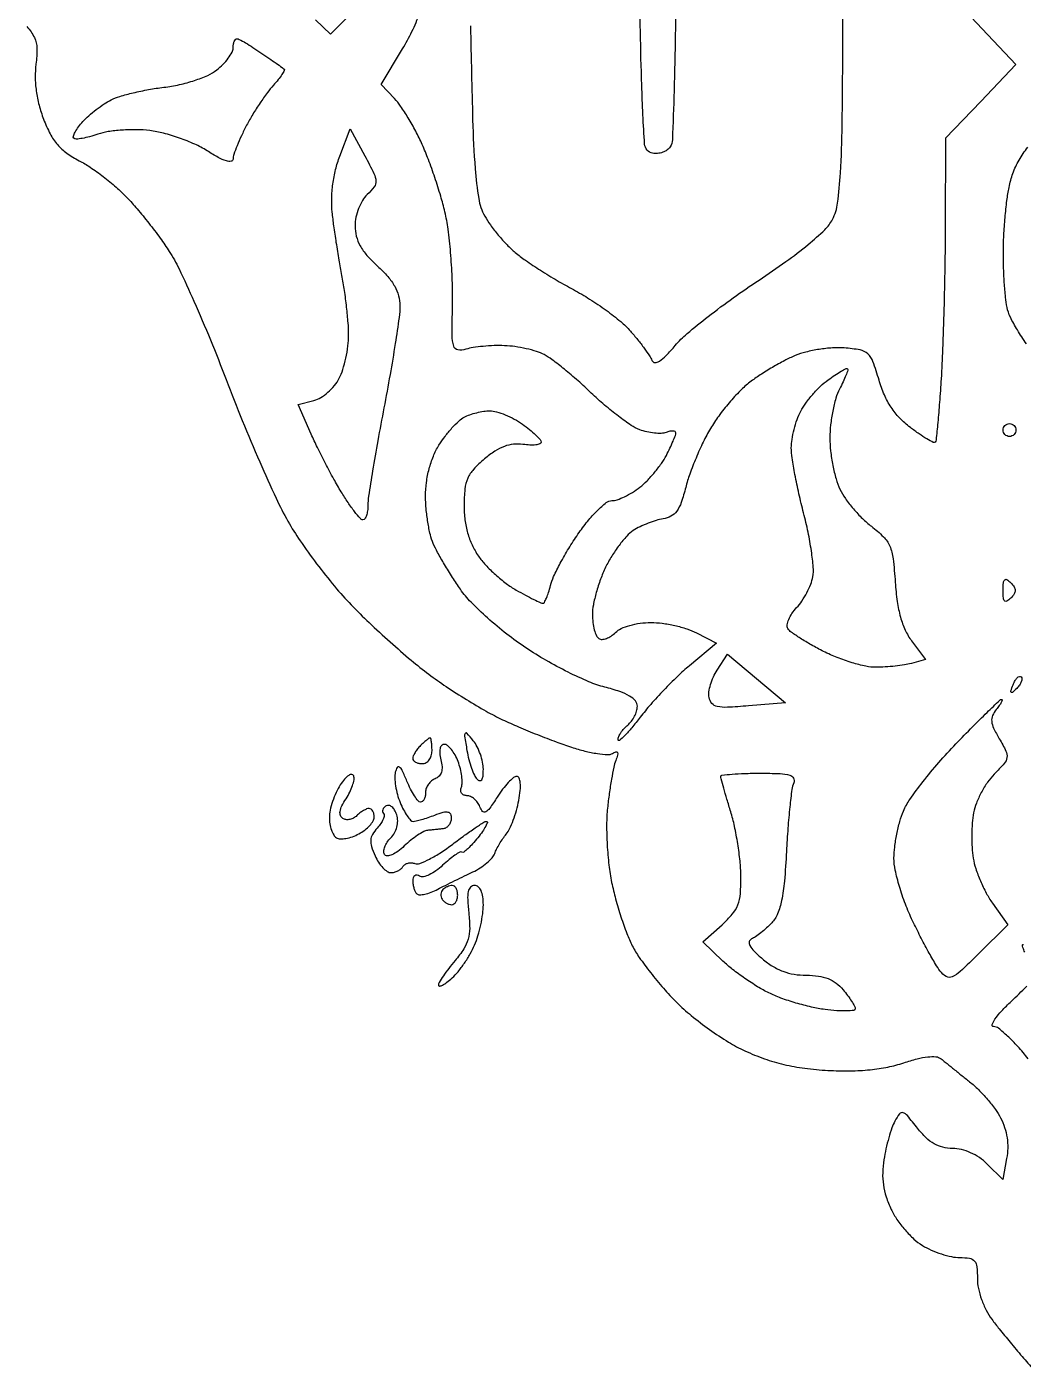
# Model space of a CAD drawing. Extents: x 5.1 to 37, y 2.5 to 60.3.
# Drawn here: x 8.53 to 21.67, y 2.91 to 20.63 of the extents above; entities that cross this region are included whole.
import ezdxf

# ---------------------------------------------------------------- set-up
doc = ezdxf.new("R2010")
doc.units = 0
doc.header["$MEASUREMENT"] = 0

msp = doc.modelspace()

# ---------------------------------------------------------------- linework, layer by layer
for points in [[(17.088342, 21.4038, -0.003008), (17.082452, 20.536288, -0.004651), (17.065882, 19.786949, -0.001599), (17.043549, 19.141882, -0.132529), (17.014317, 19.047826, -0.099143), (16.974827, 19.006484, -0.066201), (16.916536, 18.976251, -0.063127), (16.849173, 18.961176, -0.07116), (16.782963, 18.964357, -0.341277), (16.677754, 19.083602, -0.008357), (16.640017, 19.861694, -0.005868), (16.611814, 21.270843, -0.000393), (16.5816, 25.304735, 0.00057)], [(14.382, 20.6424, 0.001982), (14.410309, 19.402665, 0.011948), (14.442945, 18.759378, 0.021968), (14.489685, 18.366834, 0.084818), (14.569311, 18.135627, 0.031555), (14.643413, 18.018476, 0.017378), (14.747649, 17.884676, 0.017266), (14.863232, 17.75581, 0.026418), (14.972785, 17.653273, 0.024171), (15.106814, 17.551135, 0.008936), (15.304829, 17.419991, 0.008832), (15.526396, 17.284321, 0.010519), (15.740203, 17.164521, -0.019199), (15.952733, 17.040542, -0.015656), (16.170458, 16.892294, -0.01594), (16.362426, 16.743005, -0.039372), (16.490197, 16.618723, -0.010619), (16.585627, 16.505263, -0.011689), (16.673056, 16.391366, -0.011151), (16.743123, 16.290901, -0.05656), (16.774216, 16.230248, 0.308643), (16.811972, 16.203783, 0.147252), (16.871696, 16.220943, 0.058061), (16.960277, 16.293779, 0.015757), (17.082161, 16.428579, -0.040827), (17.237647, 16.58412, -0.010261), (17.515792, 16.810636, -0.010407), (17.845583, 17.057265, -0.010318), (18.186278, 17.290679, 0.010627), (18.541594, 17.534433, 0.016904), (18.833643, 17.759385, 0.018178), (19.052657, 17.954007, 0.082863), (19.154439, 18.089973, 0.086926), (19.22228, 18.306342, 0.018119), (19.259838, 18.703941, 0.011248), (19.282195, 19.334269, 0.002274), (19.291618, 20.454548, -0.001985), (19.298067, 21.277713, -0.002934)], [(20.6847, 21.078699), (21.129473, 20.605612), (21.574246, 20.132526), (21.10945, 19.647213), (20.644653, 19.1619), (20.640833, 17.9775, -0.00339), (20.635706, 17.465217, -0.002592), (20.623394, 16.904931, -0.00262), (20.606394, 16.380332, -0.00618), (20.586834, 15.9894, -0.00317), (20.565475, 15.678963, -0.004956), (20.542752, 15.412109, -0.001576), (20.520128, 15.182019, -0.158259), (20.507231, 15.152753, -0.344694), (20.483921, 15.148561, -0.012307), (20.399286, 15.195966, -0.018036), (20.296956, 15.261737, -0.011071), (20.18108, 15.346128, -0.03913), (20.040077, 15.47227, -0.044888), (19.927451, 15.613546, -0.043183), (19.838565, 15.777416, -0.032025), (19.768532, 15.971276, 0.01634), (19.688671, 16.216099, 0.119687), (19.620984, 16.318021, 0.14246), (19.519209, 16.368865, 0.026446), (19.309545, 16.395724, 0.035254), (19.15602, 16.396346, 0.022256), (18.977868, 16.376502, 0.022323), (18.803612, 16.341165, 0.037784), (18.662323, 16.294305, 0.021836), (18.524826, 16.229667, 0.011899), (18.361738, 16.139103, 0.011837), (18.200024, 16.038979, 0.01839), (18.066029, 15.944361, 0.035536), (17.937674, 15.831183, 0.018155), (17.792612, 15.672569, 0.017945), (17.654302, 15.497492, 0.025664), (17.545623, 15.33212, 0.019944), (17.451077, 15.154953, 0.013012), (17.355654, 14.943719, 0.013092), (17.273237, 14.732542, 0.024269), (17.219328, 14.556639, -0.020275), (17.160515, 14.359121, -0.073405), (17.100523, 14.242892, -0.112624), (17.024887, 14.17609, -0.089059), (16.921055, 14.141507, 0.037522), (16.830521, 14.12137, 0.020582), (16.723184, 14.084, 0.020412), (16.616762, 14.036856, 0.030562), (16.528509, 13.98645, 0.062368), (16.442596, 13.913406, 0.023664), (16.341703, 13.792224, 0.022999), (16.243256, 13.648624, 0.026042), (16.162754, 13.502282, 0.024852), (16.096382, 13.345797, 0.019966), (16.040323, 13.171705, 0.020399), (16.001458, 13.006321, 0.047539), (15.9894, 12.879783, 0.029807), (15.99567, 12.774705, 0.035878), (16.014442, 12.677576, 0.038754), (16.041749, 12.600408, 0.151044), (16.074649, 12.562699, 0.157085), (16.117, 12.552247, 0.070398), (16.173717, 12.56435, 0.059573), (16.235267, 12.5956, 0.049186), (16.292192, 12.642306, -0.089606), (16.367409, 12.694504, -0.038247), (16.482815, 12.736823, -0.035349), (16.619325, 12.765113, -0.033433), (16.761044, 12.7746, -0.033496), (16.909199, 12.764664, -0.022439), (17.076384, 12.734448, -0.022632), (17.236437, 12.690336, -0.040789), (17.361929, 12.637911), (17.626256, 12.501223), (17.269076, 12.204529, 0.018209), (17.111157, 12.063327, 0.01049), (16.931028, 11.882635, 0.010472), (16.757535, 11.693356, 0.017214), (16.619848, 11.525352, -0.010237), (16.507677, 11.38452, -0.021373), (16.413589, 11.280605, -0.030158), (16.346444, 11.220279, -0.627802), (16.3278, 11.229276, -0.107137), (16.336582, 11.269789, -0.039463), (16.365077, 11.321237, -0.036889), (16.406141, 11.37432, -0.036491), (16.4547, 11.421, 0.057817), (16.503265, 11.471835, 0.04362), (16.544323, 11.537342, 0.044571), (16.572345, 11.606771, 0.073764), (16.5816, 11.669165, 0.176143), (16.555597, 11.740688, 0.085639), (16.480382, 11.804365, 0.052293), (16.350148, 11.863646, 0.017947), (16.15114, 11.922336, -0.038026), (15.943894, 11.992608, -0.014745), (15.668557, 12.119688, -0.014498), (15.377079, 12.275492, -0.017407), (15.11278, 12.439248, -0.01892), (14.859769, 12.622694, -0.016214), (14.607591, 12.834071, -0.016608), (14.389852, 13.042369, -0.04127), (14.249265, 13.212069, -0.010027), (14.143928, 13.369631, -0.008485), (14.038797, 13.54023, -0.00858), (13.948264, 13.699029, -0.023572), (13.891726, 13.814931, -0.042956), (13.852542, 13.93283, -0.018308), (13.819741, 14.095992, -0.017955), (13.797266, 14.273596, -0.022496), (13.7898, 14.439445, -0.031878), (13.801443, 14.621884, -0.032274), (13.836183, 14.800595, -0.033381), (13.891989, 14.967175, -0.040918), (13.966561, 15.113334, -0.023334), (14.045699, 15.228952, -0.02158), (14.137247, 15.339863, -0.022139), (14.227357, 15.431414, -0.064504), (14.2994, 15.48287, -0.039086), (14.372419, 15.514891, -0.023378), (14.463342, 15.541863, -0.023323), (14.556954, 15.560352, -0.037108), (14.638329, 15.5664, -0.069096), (14.725662, 15.554273, -0.02792), (14.839645, 15.515005, -0.026975), (14.95939, 15.458407, -0.030835), (15.06689, 15.391439, -0.016119), (15.161002, 15.319745, -0.022158), (15.240423, 15.249018, -0.01973), (15.299685, 15.186601, -0.181975), (15.3126, 15.152291, -0.31874), (15.296696, 15.129878, -0.053768), (15.242524, 15.117244, -0.041936), (15.165491, 15.114326, -0.024949), (15.074043, 15.123117, 0.062504), (14.948989, 15.125729, 0.064231), (14.828381, 15.097203, 0.054784), (14.703883, 15.033963, 0.030022), (14.566443, 14.931744, 0.031413), (14.422801, 14.794586, 0.083589), (14.34548, 14.676282, 0.078144), (14.308335, 14.534442, 0.025044), (14.2974, 14.316265, 0.030627), (14.309005, 14.126994, 0.038615), (14.343803, 13.955031, 0.040548), (14.40271, 13.797534, 0.040465), (14.486297, 13.651493, 0.037286), (14.580956, 13.533298, 0.021711), (14.710495, 13.405769, 0.021623), (14.852141, 13.288645, 0.033925), (14.984266, 13.202108, 0.005495), (15.105785, 13.135557, 0.00786), (15.215108, 13.079427, 0.004692), (15.307854, 13.034714, 0.110407), (15.336097, 13.0284, 0.275736), (15.355752, 13.040131, 0.022129), (15.383122, 13.096741, 0.024935), (15.411088, 13.171896, 0.016246), (15.436136, 13.26105, -0.048756), (15.477928, 13.379634, -0.013616), (15.565993, 13.555828, -0.013602), (15.677056, 13.750736, -0.013907), (15.797769, 13.93785, -0.020434), (15.924829, 14.107928, -0.026837), (16.05494, 14.251531, -0.026343), (16.172225, 14.356135, -0.170535), (16.245853, 14.382, 0.083916), (16.316374, 14.39392, 0.028098), (16.413338, 14.433897, 0.027048), (16.517635, 14.491054, 0.027785), (16.614181, 14.55867, 0.032), (16.709318, 14.643894, 0.020114), (16.809585, 14.754568, 0.020175), (16.899828, 14.871924, 0.034498), (16.96399, 14.977469, 0.008632), (17.011941, 15.074254, 0.011143), (17.05242, 15.164791, 0.009043), (17.083024, 15.241399, 0.090743), (17.0892, 15.27515, 0.275231), (17.078964, 15.292337, 0.111714), (17.051707, 15.299997, 0.06806), (17.010504, 15.296509, 0.036529), (16.961565, 15.281724, -0.083883), (16.897144, 15.268731, -0.033039), (16.806408, 15.271853, -0.031549), (16.706712, 15.288302, -0.034192), (16.612601, 15.316896, -0.056902), (16.500506, 15.374827, -0.0145), (16.333736, 15.493805, -0.014588), (16.150042, 15.6417, -0.014312), (15.974079, 15.800973, 0.009814), (15.799506, 15.961867, 0.010026), (15.619974, 16.114615, 0.009835), (15.458945, 16.240948, 0.040635), (15.354461, 16.30709, 0.044783), (15.254154, 16.348746, 0.020433), (15.117037, 16.3857, 0.020042), (14.968414, 16.4131, 0.026005), (14.830467, 16.425581, 0.017925), (14.693618, 16.425909, 0.014897), (14.548331, 16.416708, 0.015157), (14.415679, 16.400262, 0.038835), (14.321567, 16.378098, -0.116898), (14.215564, 16.370007, -0.294568), (14.160385, 16.419338, -0.067255), (14.141098, 16.562338, -0.00359), (14.144508, 17.021927, 0.014059), (14.140407, 17.325318, 0.010876), (14.119466, 17.655266, 0.011026), (14.086394, 17.962624, 0.025819), (14.04483, 18.189921, 0.014414), (13.989075, 18.398403, 0.008704), (13.911656, 18.642145, 0.008715), (13.82624, 18.881789, 0.015099), (13.745871, 19.0773, 0.016299), (13.660508, 19.252755, 0.014323), (13.560339, 19.430146, 0.014542), (13.460681, 19.585021, 0.041316), (13.379687, 19.684477), (13.20251, 19.868655), (13.486405, 20.340109, 0.023442), (13.610264, 20.569475, 0.024029), (13.710989, 20.807574, 0.025)], [(12.802524, 20.800478), (12.537602, 20.535556), (12.338851, 20.721677, 0.022853)], [(8.532901, 20.635098, -0.072985), (8.631158, 20.490145, -0.108527), (8.664906, 20.34843, -0.037746), (8.652694, 20.137659, 0.036924), (8.642498, 19.966559, 0.030721), (8.656289, 19.784784, 0.02947), (8.693347, 19.598204, 0.027462), (8.752743, 19.412715, 0.030315), (8.840182, 19.219733, 0.055781), (8.937064, 19.077351, 0.059075), (9.058913, 18.965226, 0.038544), (9.22213, 18.865428, -0.030553), (9.367886, 18.779471, -0.01563), (9.540129, 18.655155, -0.015472), (9.710187, 18.515549, -0.022428), (9.850569, 18.381275, -0.015373), (9.985804, 18.230782, -0.008679), (10.140844, 18.040595, -0.008657), (10.29072, 17.843144, -0.014039), (10.410359, 17.669715, -0.033171), (10.538777, 17.439858, -0.006562), (10.73556, 17.010832, -0.006925), (10.951663, 16.504044, -0.006388), (11.159719, 15.977715, 0.006178), (11.37264, 15.438411, 0.005789), (11.603344, 14.892679, 0.005773), (11.819229, 14.413224, 0.019731), (11.975347, 14.108968, 0.021894), (12.135127, 13.852592, 0.011769), (12.353064, 13.550297, 0.0117), (12.590175, 13.251979, 0.017968), (12.810424, 13.006318, 0.011161), (13.04419, 12.774306, 0.007368), (13.322598, 12.51775, 0.007416), (13.600806, 12.27619, 0.014232), (13.8321, 12.092301, 0.013478), (14.060374, 11.930607, 0.009265), (14.327274, 11.759227, 0.009347), (14.590502, 11.603727, 0.018729), (14.805, 11.492754, 0.009094), (15.015285, 11.398392, 0.005765), (15.263529, 11.295746, 0.005789), (15.509712, 11.200551, 0.010643), (15.712549, 11.129686, 0.018015), (15.889278, 11.079096, 0.023382), (16.05452, 11.046285, 0.022091), (16.191395, 11.031848, 0.154842), (16.255676, 11.048011, -0.060841), (16.29833, 11.067678, -0.382296), (16.318438, 11.058703, -0.177412), (16.320731, 11.025782, -0.021194), (16.2971, 10.955423, 0.040369), (16.271037, 10.866697, 0.008357), (16.240557, 10.70675, 0.008731), (16.211432, 10.519291, 0.008132), (16.188099, 10.326441, 0.02562), (16.176545, 10.108299, 0.014406), (16.183742, 9.843059, 0.014344), (16.206496, 9.574816, 0.022567), (16.242967, 9.346546, 0.01584), (16.295156, 9.128797, 0.011887), (16.365801, 8.892653, 0.012048), (16.442992, 8.67343, 0.026845), (16.514498, 8.511716, 0.034726), (16.607391, 8.356543, 0.01384), (16.754868, 8.157025, 0.013618), (16.926395, 7.949805, 0.016683), (17.098108, 7.766235, 0.02543), (17.292854, 7.590351, 0.016396), (17.5348, 7.406073, 0.016485), (17.783928, 7.24101, 0.029633), (17.999852, 7.12502, 0.024211), (18.256509, 7.020933, 0.026465), (18.514586, 6.945617, 0.025326), (18.789041, 6.895563, 0.018958), (19.095142, 6.867372, 0.016139), (19.388207, 6.861025, 0.022292), (19.65088, 6.875539, 0.024779), (19.886, 6.910911, 0.032393), (20.095836, 6.967549, -0.018393), (20.270232, 7.019898, -0.036949), (20.411532, 7.045751, -0.047968), (20.51923, 7.046962, -0.150437), (20.585594, 7.020204, 0.000932), (20.640887, 6.975488, 0.000198), (20.737247, 6.897921, 0.000207), (20.848993, 6.808117, 0.000197), (20.962689, 6.716898, -0.027165), (21.078741, 6.613026, -0.019265), (21.197602, 6.484896, -0.019519), (21.301895, 6.353343, -0.03853), (21.372026, 6.240045, -0.041715), (21.424551, 6.113657, -0.040909), (21.455786, 5.979479, -0.040977), (21.464724, 5.842223, -0.042168), (21.450967, 5.706689), (21.398559, 5.427332), (21.193525, 5.632366, 0.046261), (21.092168, 5.716522, 0.044626), (20.975879, 5.781767, 0.046179), (20.854228, 5.82341, 0.059449), (20.736977, 5.8374, -0.060108), (20.608647, 5.852883, -0.071219), (20.495413, 5.898418, -0.062165), (20.3882, 5.979704, -0.033479), (20.277317, 6.103362, 0.008039), (20.142355, 6.270213, 0.142675), (20.085457, 6.308404, 0.317461), (20.038706, 6.293579, 0.0394), (19.977779, 6.198557, 0.039154), (19.938922, 6.109913, 0.014118), (19.897348, 5.978605, 0.013903), (19.859717, 5.831591, 0.016057), (19.832306, 5.689582, 0.033374), (19.81634, 5.516224, 0.04279), (19.826009, 5.356359, 0.042409), (19.862889, 5.199345, 0.031909), (19.928591, 5.034499, 0.039826), (20.005191, 4.901541, 0.027539), (20.111331, 4.76403, 0.027865), (20.228808, 4.642423, 0.049881), (20.339529, 4.558728, 0.033617), (20.456333, 4.497862, 0.025239), (20.591898, 4.446415, 0.025752), (20.72497, 4.410908, 0.052021), (20.83275, 4.399516, -0.039115), (20.962484, 4.389174, -0.181899), (21.026632, 4.35265, -0.150172), (21.057691, 4.278196, -0.024279), (21.0654, 4.119536, 0.053085), (21.078949, 3.99228, 0.032336), (21.120306, 3.846699, 0.031816), (21.181609, 3.703719, 0.042703), (21.25575, 3.583875, 0.009755), (21.353556, 3.457561, 0.003571), (21.496595, 3.282665, 0.003538), (21.655704, 3.093667, 0.004231), (21.808347, 2.917964)], [(21.711626, 16.451456, -0.021647), (21.592061, 16.632302, -0.022217), (21.499619, 16.802949, -0.063745), (21.456702, 16.930442, -0.02413), (21.43657, 17.064422, -0.00863), (21.420422, 17.257039, -0.008539), (21.409952, 17.469238, -0.009992), (21.407484, 17.670825, -0.011833), (21.41405, 17.87981, -0.008299), (21.430912, 18.11468, -0.008379), (21.454577, 18.339186, -0.017279), (21.482064, 18.513571, -0.040917), (21.533626, 18.697958, -0.040273), (21.614735, 18.872518, -0.037398), (21.728815, 19.042816, -0.027133)], [(21.689634, 8.426015, -0.018434), (21.665947, 8.486898, -0.096608), (21.660901, 8.522302, -0.673308), (21.674507, 8.527032, -0.019784)], [(21.734736, 7.021157, 0.016405), (21.597603, 7.183406, 0.022062), (21.462497, 7.320355, 0.019958), (21.34373, 7.422055, 0.16863), (21.278209, 7.4448, -0.518151), (21.259758, 7.470938, -0.06784), (21.296944, 7.542906, -0.035304), (21.384446, 7.650455, -0.016034), (21.512826, 7.778777, 0.010678), (21.71494, 7.976519, 0.079066)]]:
    msp.add_lwpolyline(points, format="xyb")
for points in [[(11.30219, 20.4732, -0.12403), (11.333556, 20.465298, -0.008054), (11.416168, 20.41912, -0.011334), (11.513547, 20.359619, -0.00819), (11.61944, 20.289097, -0.000748), (11.724254, 20.216555, -0.001025), (11.818363, 20.150928, -0.000659), (11.897269, 20.095506, -0.01209), (11.921884, 20.077263, -0.35698), (11.926612, 20.056417, -0.026479), (11.895689, 20.001861, -0.027336), (11.847169, 19.934364, -0.016395), (11.782744, 19.859516, 0.026931), (11.703224, 19.763099, 0.011493), (11.607025, 19.62628, 0.011333), (11.510889, 19.475353, 0.014621), (11.42991, 19.332353, 0.012094), (11.361719, 19.195349, 0.014273), (11.30412, 19.062499, 0.013186), (11.261934, 18.948416, 0.082138), (11.2518, 18.887142, -0.372238), (11.226444, 18.857802, -0.113633), (11.163089, 18.862938, -0.048697), (11.056828, 18.908429, -0.015321), (10.907697, 18.9963, 0.034998), (10.746235, 19.083072, 0.021065), (10.5443, 19.16397, 0.021045), (10.335734, 19.227763, 0.034227), (10.153808, 19.262056, 0.026332), (9.976766, 19.273621, 0.020404), (9.783607, 19.268169, 0.020813), (9.603367, 19.248145, 0.045824), (9.468993, 19.214713, -0.017213), (9.360566, 19.181053, -0.024714), (9.262368, 19.159386, -0.022442), (9.182788, 19.149558, -0.219264), (9.1518, 19.161, -0.286194), (9.145451, 19.188374, -0.041568), (9.169443, 19.243176, -0.036634), (9.212263, 19.310131, -0.02334), (9.271069, 19.381543, -0.028242), (9.348216, 19.457673, -0.01715), (9.447267, 19.53909, -0.017164), (9.551415, 19.613345, -0.028842), (9.6442, 19.667384, -0.044833), (9.757649, 19.712712, -0.013887), (9.935326, 19.760498, -0.013764), (10.137891, 19.80313, -0.014728), (10.337987, 19.833465, 0.024175), (10.544215, 19.868726, 0.024655), (10.744701, 19.923561, 0.026181), (10.91763, 19.990362, 0.061461), (11.035937, 20.061883, 0.031592), (11.118549, 20.135766, 0.034763), (11.18839, 20.217276, 0.03719), (11.237306, 20.294504, 0.123185), (11.2518, 20.35244, -0.039829), (11.255489, 20.39868, -0.059088), (11.266602, 20.437727, -0.077712), (11.282906, 20.464295, -0.219753)], [(12.989334, 18.928289, -0.008638), (13.109033, 18.695739, -0.099584), (13.135263, 18.59697, -0.179264), (13.111976, 18.519977, -0.042221), (13.020508, 18.418354, 0.068479), (12.957692, 18.340756, 0.042587), (12.905759, 18.235577, 0.041492), (12.870893, 18.118984, 0.051957), (12.8592, 18.006764, 0.062293), (12.876286, 17.870156, 0.064956), (12.926456, 17.744028, 0.053698), (13.0165, 17.616719, 0.02659), (13.1553, 17.475303, -0.02685), (13.291914, 17.33597, -0.051635), (13.382517, 17.208702, -0.062615), (13.433895, 17.083865, -0.066439), (13.4514, 16.952711, -0.03485), (13.440618, 16.798204, -0.004), (13.389407, 16.453164, -0.004809), (13.321172, 16.043275, -0.003902), (13.240361, 15.605118, 0.002938), (13.159499, 15.171376, 0.003875), (13.091179, 14.774999, 0.002817), (13.038417, 14.442347, 0.037328), (13.028861, 14.31855, -0.031938), (13.024021, 14.245632, -0.049216), (13.009716, 14.184115, -0.063221), (12.98898, 14.141527, -0.253057), (12.964334, 14.1282, -0.217937), (12.929364, 14.144203, -0.012885), (12.853598, 14.236622, -0.017521), (12.767398, 14.355874, -0.011871), (12.677326, 14.497296, -0.009939), (12.579386, 14.666973, -0.005876), (12.468946, 14.873099, -0.005877), (12.363494, 15.081539, -0.010035), (12.281015, 15.25832), (12.107647, 15.650248), (12.317177, 15.702836, 0.076098), (12.40645, 15.74035, 0.04251), (12.501567, 15.810385, 0.041221), (12.58777, 15.899508, 0.052324), (12.650653, 15.995111, 0.043392), (12.698215, 16.110647, 0.022489), (12.738191, 16.261637, 0.022182), (12.765561, 16.421572, 0.031294), (12.7746, 16.565852, 0.019254), (12.768476, 16.724825, 0.008579), (12.748766, 16.93352, 0.008477), (12.720338, 17.153917, 0.011355), (12.686654, 17.352603, -0.005738), (12.650085, 17.554511, -0.003905), (12.612921, 17.784971, -0.003935), (12.580543, 18.007944, -0.007895), (12.559146, 18.18458, -0.032395), (12.551903, 18.365621, -0.027115), (12.567079, 18.557324, -0.026967), (12.603084, 18.747469, -0.030947), (12.658219, 18.92387), (12.796853, 19.286878)], [(19.353608, 16.121992, -0.286691), (19.357841, 16.103664, -0.010542), (19.332155, 16.033838, -0.016361), (19.295905, 15.949582, -0.010421), (19.248534, 15.853937, 0.049036), (19.199362, 15.731786, 0.021994), (19.158058, 15.563538, 0.021523), (19.12969, 15.38045, 0.027349), (19.120121, 15.20972, 0.028203), (19.129665, 15.036633, 0.020618), (19.158954, 14.846331, 0.020948), (19.201854, 14.6678, 0.042546), (19.253049, 14.53292, 0.041112), (19.324353, 14.411217, 0.022648), (19.429838, 14.274582, 0.022441), (19.550136, 14.14483, 0.033286), (19.667488, 14.0436, -0.035352), (19.82625, 13.905503, -0.09566), (19.909391, 13.782261, -0.071192), (19.953681, 13.616173, -0.013694), (19.982083, 13.305172, 0.019019), (20.007955, 13.051707, 0.033154), (20.051159, 12.844995, 0.039552), (20.113678, 12.674457, 0.051593), (20.198153, 12.531445), (20.380619, 12.284647), (20.194259, 12.234679, -0.026492), (20.103316, 12.21539, -0.011579), (19.98105, 12.199049, -0.011421), (19.850125, 12.187647, -0.014968), (19.730138, 12.183555, -0.053537), (19.594841, 12.197515, -0.020801), (19.412296, 12.244395, -0.020309), (19.217134, 12.312027, -0.02371), (19.038175, 12.392291, -0.011226), (18.875387, 12.479429, -0.01411), (18.728858, 12.56769, -0.012263), (18.611075, 12.647389, -0.099781), (18.566824, 12.694654, -0.179586), (18.557082, 12.743162, -0.059717), (18.577193, 12.814038, -0.050405), (18.620486, 12.893947, -0.039089), (18.682377, 12.971213, 0.04059), (18.751474, 13.058006, 0.027375), (18.816215, 13.166872, 0.027621), (18.867554, 13.279846, 0.048159), (18.895475, 13.378781, 0.066399), (18.901229, 13.503183, 0.014317), (18.876436, 13.717798, 0.014704), (18.832957, 13.96653, 0.013573), (18.773935, 14.219059, -0.008655), (18.711945, 14.472991, -0.008969), (18.659568, 14.725929, -0.00873), (18.622019, 14.946275, -0.037851), (18.612, 15.07843, -0.040416), (18.62093, 15.188728, -0.022644), (18.648581, 15.320487, -0.022468), (18.68882, 15.451932, -0.033826), (18.736531, 15.56182, -0.03806), (18.801167, 15.666458, -0.022005), (18.893473, 15.782153, -0.0219), (18.996901, 15.890708, -0.034068), (19.095927, 15.973723, -0.010285), (19.187607, 16.037663, -0.016576), (19.268502, 16.08785, -0.010553), (19.33584, 16.124727, -0.327321)], [(21.4884, 15.3972, -0.099038), (21.520687, 15.390741, -0.097945), (21.548149, 15.372349, -0.097945), (21.566541, 15.344887, -0.099038), (21.573, 15.3126, -0.099038), (21.566541, 15.280313, -0.097945), (21.548149, 15.252851, -0.097945), (21.520687, 15.234459, -0.099038), (21.4884, 15.228, -0.099038), (21.456113, 15.234459, -0.097945), (21.428651, 15.252851, -0.097945), (21.410259, 15.280313, -0.099038), (21.4038, 15.3126, -0.099038), (21.410259, 15.344887, -0.097945), (21.428651, 15.372349, -0.097945), (21.456113, 15.390741, -0.099038)], [(21.50532, 13.29912, -0.049631), (21.550546, 13.243898, -0.147822), (21.56454, 13.1976, -0.147822), (21.550546, 13.151302, -0.049631), (21.50532, 13.09608, -0.051663), (21.45466, 13.054932, -0.354955), (21.42495, 13.05801, -0.180052), (21.407495, 13.096158, -0.018208), (21.4038, 13.1976, -0.018208), (21.407495, 13.299042, -0.180052), (21.42495, 13.33719, -0.354955), (21.45466, 13.340268, -0.051663)], [(18.154697, 12.036017), (18.537308, 11.7171), (18.045904, 11.6748, -0.008963), (17.768344, 11.655913, -0.065098), (17.635418, 11.666569, -0.159837), (17.564628, 11.707761, -0.13781), (17.526825, 11.785441, -0.082589), (17.525782, 11.858818, -0.035502), (17.547367, 11.954637, -0.033895), (17.585433, 12.055676, -0.038011), (17.635618, 12.146659), (17.772085, 12.354935)], [(21.641261, 12.057739, -0.20742), (21.6515, 12.03183, -0.082976), (21.643829, 11.993642, -0.063152), (21.620265, 11.94946, -0.043285), (21.583498, 11.90604, -0.011214), (21.527616, 11.853009, -0.400052), (21.51127, 11.853406, -0.286372), (21.506861, 11.872444, -0.008399), (21.536139, 11.953399, -0.036269), (21.561687, 12.008186, -0.070189), (21.590846, 12.046624, -0.120343), (21.618573, 12.063325, -0.278911)], [(21.385738, 11.7594, -0.498432), (21.392823, 11.750003, -0.053587), (21.380837, 11.720493, -0.033617), (21.354069, 11.677811, -0.01635), (21.314596, 11.626952, 0.070424), (21.265334, 11.546984, 0.128972), (21.253595, 11.471835, 0.087437), (21.279308, 11.381048, 0.020788), (21.353828, 11.242007, -0.019413), (21.441928, 11.078705, -0.15087), (21.455261, 10.994173, -0.144309), (21.418989, 10.915018, -0.017271), (21.286246, 10.772773, 0.044877), (21.199237, 10.668567, 0.028862), (21.11712, 10.53412, 0.028949), (21.05149, 10.392035, 0.047382), (21.014853, 10.264691, 0.028057), (20.997461, 10.130979, 0.016241), (20.990852, 9.968955, 0.016199), (20.994793, 9.805494, 0.026099), (21.0099, 9.667056, 0.039274), (21.043589, 9.529019, 0.021643), (21.105024, 9.366382, 0.021459), (21.182036, 9.205874, 0.032046), (21.26393, 9.073593), (21.468257, 8.78642), (21.080717, 8.404362, -0.006547), (20.83774, 8.171017, -0.083056), (20.732539, 8.101133, -0.242946), (20.655622, 8.105448, -0.096271), (20.574009, 8.177702, -0.031607), (20.513033, 8.268573, -0.006511), (20.418009, 8.436559, -0.006824), (20.312657, 8.634972, -0.006376), (20.210287, 8.8407, -0.021038), (20.115504, 9.06064, -0.019359), (20.036617, 9.2939, -0.02001), (19.982234, 9.509221, -0.051839), (19.965667, 9.668267, -0.031266), (19.974667, 9.812542, -0.018646), (20.002441, 9.98237, -0.018628), (20.042903, 10.15015, -0.03048), (20.090949, 10.288236, -0.053505), (20.175059, 10.44122, -0.013195), (20.345542, 10.672127, -0.013354), (20.556012, 10.927617, -0.013006), (20.781628, 11.173819, -0.003206), (21.001135, 11.39829, -0.005086), (21.192285, 11.587386, -0.001433), (21.360056, 11.749081, -0.193381)], [(14.036523, 11.1672, 0.205609), (14.001234, 11.152048, 0.136132), (13.980217, 11.112557, 0.081132), (13.976599, 11.048641, 0.035151), (13.991527, 10.96452, -0.042654), (14.006588, 10.871578, -0.092049), (13.998791, 10.799796, -0.120279), (13.968231, 10.747778, -0.108878), (13.916098, 10.713375, 0.081392), (13.867817, 10.685162, 0.065717), (13.8269, 10.64109, 0.066489), (13.799238, 10.588505, 0.088097), (13.7898, 10.535355, -0.049011), (13.784928, 10.485776, -0.06901), (13.770397, 10.443857, -0.08919), (13.748968, 10.415633, -0.188042), (13.723748, 10.4058, -0.225072), (13.691677, 10.421007, -0.026422), (13.643631, 10.486567, -0.027537), (13.592218, 10.575425, -0.019166), (13.543767, 10.68075, 0.010195), (13.482122, 10.821345, 0.118311), (13.445102, 10.868156, 0.45505), (13.416021, 10.862625, 0.070565), (13.390827, 10.800958, 0.072148), (13.382915, 10.724348, 0.028811), (13.393343, 10.619084, 0.027778), (13.417867, 10.505078, 0.031328), (13.454172, 10.399108, 0.022217), (13.498396, 10.304464, 0.031083), (13.546679, 10.224588, 0.031784), (13.59256, 10.166604, 0.212583), (13.625356, 10.152, 0.060147), (13.664617, 10.15674, 0.010179), (13.737713, 10.176236, 0.010995), (13.823063, 10.202919, 0.009584), (13.911193, 10.234506, -0.019659), (14.023521, 10.272231, -0.119871), (14.084257, 10.275032, -0.248072), (14.11652, 10.249005, -0.101757), (14.1282, 10.192206, -0.081451), (14.120222, 10.143558, -0.082649), (14.097136, 10.100277, -0.088039), (14.06282, 10.068928, -0.111296), (14.02245, 10.054514, -0.002126), (13.974701, 10.048902, -0.001303), (13.918368, 10.042672, -0.001307), (13.862572, 10.036796, -0.002329), (13.816628, 10.032296, 0.101643), (13.764955, 10.016561, 0.022139), (13.684778, 9.968234, 0.022202), (13.595375, 9.902897, 0.019673), (13.508303, 9.827319, -0.029888), (13.422212, 9.755621, -0.057538), (13.344407, 9.711102, -0.088657), (13.283826, 9.69705, -0.273609), (13.248047, 9.715817, -0.159731), (13.237914, 9.757811, -0.069662), (13.250525, 9.814447, -0.058788), (13.282298, 9.876132, -0.048118), (13.329506, 9.93342, 0.065331), (13.380684, 10.000058, 0.067461), (13.412262, 10.076941, 0.0687), (13.421878, 10.158174, 0.072117), (13.408792, 10.237569, 0.052544), (13.381879, 10.2991, 0.086287), (13.345816, 10.342842, 0.123064), (13.306799, 10.362383, 0.195684), (13.270481, 10.356257, 0.066989), (13.241892, 10.332789, 0.101409), (13.225192, 10.305399, 0.129663), (13.222838, 10.278576, 0.154982), (13.234456, 10.256144, -0.238962), (13.243807, 10.22757, -0.062921), (13.230169, 10.17988, -0.049702), (13.198684, 10.122728, -0.03319), (13.1523, 10.064085, 0.050123), (13.090185, 9.979852, 0.114627), (13.066479, 9.905071, 0.097185), (13.076353, 9.819618, 0.02969), (13.123395, 9.69767, 0.037471), (13.170175, 9.612533, 0.044655), (13.226805, 9.54055, 0.050432), (13.284412, 9.490615, 0.154564), (13.333087, 9.4752, 0.066128), (13.378232, 9.481197, 0.052116), (13.424281, 9.498966, 0.053446), (13.464302, 9.52514, 0.083), (13.491416, 9.556105, -0.112053), (13.518699, 9.583863, -0.081907), (13.558516, 9.601047, -0.076343), (13.604518, 9.605272, -0.076549), (13.649623, 9.595488, 0.188642), (13.713583, 9.595904, 0.024085), (13.841079, 9.654, 0.025473), (13.991557, 9.741492, 0.018636), (14.149439, 9.852983, -0.006141), (14.303374, 9.967556, -0.00901), (14.441734, 10.064164, -0.005047), (14.559889, 10.141816, -0.143812), (14.594565, 10.152, -0.516888), (14.604372, 10.138166, -0.039181), (14.582483, 10.088591, -0.028677), (14.539681, 10.019007, -0.014433), (14.478284, 9.936139, -0.016422), (14.410239, 9.855248, -0.026053), (14.346314, 9.791181, -0.023806), (14.292208, 9.746816, -0.3081), (14.26746, 9.745789, 0.276701), (14.241121, 9.746221, 0.019504), (14.176193, 9.705287, 0.02314), (14.098614, 9.646583, 0.015036), (14.014378, 9.572087, -0.033307), (13.92653, 9.499936, -0.044979), (13.837925, 9.447888, -0.052655), (13.760887, 9.420983, -0.198644), (13.711463, 9.429029, 0.108), (13.676854, 9.44121, 0.181785), (13.647291, 9.434088, 0.161977), (13.627441, 9.40817, 0.083297), (13.6206, 9.367393, 0.040646), (13.624596, 9.31832, 0.035685), (13.636513, 9.268289, 0.037384), (13.653974, 9.224558, 0.082879), (13.674771, 9.195429, 0.210873), (13.709874, 9.181825, 0.042428), (13.777883, 9.190766, 0.03811), (13.861214, 9.215788, 0.027521), (13.949721, 9.255623, -0.003079), (14.051751, 9.307681, -0.001702), (14.176996, 9.370082, -0.001696), (14.304365, 9.432464, -0.002729), (14.413395, 9.484673, 0.032471), (14.50966, 9.538021, 0.032543), (14.598133, 9.603348, 0.034368), (14.667339, 9.670429, 0.099193), (14.701204, 9.727629, -0.033059), (14.726025, 9.785864, -0.016914), (14.764322, 9.855497, -0.016732), (14.808788, 9.924854, -0.024108), (14.853001, 9.9828, 0.064304), (14.898141, 10.052985, 0.021486), (14.945781, 10.165615, 0.020978), (14.988361, 10.296184, 0.022454), (15.018757, 10.42695, 0.019879), (15.037958, 10.559613, 0.047126), (15.038934, 10.65929, 0.076254), (15.023584, 10.722956, 0.304409), (14.991923, 10.7442, 0.177667), (14.948504, 10.728269, 0.027306), (14.880627, 10.664022, 0.02764), (14.805845, 10.575777, 0.020827), (14.733399, 10.471255, -0.011057), (14.635817, 10.324421, -0.114457), (14.582259, 10.276084, -0.351914), (14.541695, 10.283067, -0.089527), (14.50454, 10.344355, 0.063514), (14.474521, 10.400195, 0.061203), (14.431122, 10.447499, 0.06618), (14.381524, 10.479571, 0.110909), (14.333304, 10.4904, -0.106264), (14.292747, 10.499118, -0.145169), (14.264608, 10.523391, -0.139766), (14.253606, 10.559867, -0.095696), (14.261208, 10.602711, 0.092413), (14.271991, 10.661265, 0.030957), (14.266395, 10.748444, 0.029581), (14.248068, 10.846308, 0.02977), (14.218347, 10.941111, 0.034611), (14.178394, 11.027651, 0.043927), (14.129478, 11.100786, 0.050197), (14.079291, 11.151761, 0.174971)], [(13.84902, 11.2518, 0.157369), (13.834272, 11.24704, 0.012597), (13.801274, 11.221978, 0.016057), (13.762856, 11.189167, 0.01161), (13.72212, 11.15028, 0.030136), (13.683268, 11.106439, 0.031128), (13.650422, 11.058701, 0.032763), (13.627432, 11.013989, 0.102712), (13.6206, 10.98108, 0.181063), (13.630272, 10.955247, 0.091341), (13.657877, 10.933281, 0.071292), (13.698944, 10.918401, 0.051363), (13.7475, 10.9134, 0.130775), (13.796209, 10.926361, 0.10214), (13.837387, 10.96275, 0.08892), (13.864936, 11.017508, 0.072314), (13.8744, 11.0826, 0.014094), (13.872571, 11.147466, 0.023134), (13.866945, 11.202097, 0.019476), (13.859007, 11.243855, 0.349246)], [(14.41823, 11.21448, 0.010356), (14.334402, 11.313733, 0.498118), (14.311907, 11.312031, 0.183286), (14.304217, 11.275672, 0.003623), (14.335216, 11.085244, 0.02063), (14.360443, 10.966812, 0.022104), (14.394883, 10.853605, 0.022337), (14.432899, 10.759573, 0.089372), (14.468186, 10.708774, 0.14471), (14.503131, 10.689775, 0.312181), (14.53005, 10.700987, 0.118335), (14.546748, 10.748893, 0.02496), (14.5512, 10.83801, 0.051742), (14.541523, 10.93127, 0.033198), (14.51214, 11.036152, 0.033213), (14.46917, 11.136129, 0.052123)], [(12.842153, 10.753041, 0.324706), (12.817047, 10.771007, 0.149408), (12.77656, 10.75833, 0.068263), (12.722771, 10.709573, 0.029526), (12.664999, 10.631829, 0.036929), (12.609782, 10.53223, 0.027137), (12.563159, 10.414864, 0.027646), (12.531086, 10.298339, 0.053379), (12.5208, 10.202269, 0.040526), (12.527651, 10.117884, 0.043109), (12.548021, 10.037498, 0.047262), (12.577869, 9.972208, 0.124124), (12.613467, 9.935514, 0.135863), (12.663182, 9.92103, 0.046526), (12.738671, 9.927048, 0.04214), (12.824881, 9.949684, 0.037617), (12.909567, 9.987117, 0.03971), (12.987407, 10.037095, 0.044452), (13.053242, 10.097087, 0.049451), (13.098773, 10.157716, 0.137179), (13.113, 10.208596, 0.058186), (13.107971, 10.251663, 0.07733), (13.093119, 10.288122, 0.096069), (13.071137, 10.312551, 0.16305), (13.04532, 10.3212, 0.097987), (13.012843, 10.314774, 0.034066), (12.969865, 10.293544, 0.032289), (12.924512, 10.263081, 0.032354), (12.883491, 10.227051, -0.073689), (12.840681, 10.195291, -0.072466), (12.790259, 10.177085, -0.077869), (12.740182, 10.174761, -0.111595), (12.698312, 10.189163, -0.170344), (12.667415, 10.227388, -0.127025), (12.662525, 10.2818, -0.07642), (12.686465, 10.355116, -0.027979), (12.741194, 10.449801, 0.030613), (12.790017, 10.535303, 0.034072), (12.82609, 10.623183, 0.036352), (12.845929, 10.701298, 0.125096)], [(18.189935, 10.7865, -0.008076), (18.463221, 10.782086, -0.060271), (18.591266, 10.76238, -0.208476), (18.641019, 10.721802, -0.225644), (18.642993, 10.6596, 0.07113), (18.619309, 10.574062, 0.005744), (18.592087, 10.341681, 0.007651), (18.566937, 10.06244, 0.005802), (18.547601, 9.755523, -0.008724), (18.520557, 9.362833, -0.029304), (18.483382, 9.107892, -0.045766), (18.430435, 8.933559, -0.091176), (18.35309, 8.812405, -0.019229), (18.285792, 8.74552, -0.017487), (18.211448, 8.681762, -0.017809), (18.14095, 8.629458, -0.052527), (18.087996, 8.600685, 0.244155), (18.058179, 8.565218, 0.182132), (18.06544, 8.513759, 0.072649), (18.121023, 8.43996, 0.018647), (18.2313, 8.338673, 0.038287), (18.365045, 8.241341, 0.048616), (18.502137, 8.174199, 0.049088), (18.648512, 8.135235, 0.040215), (18.809939, 8.12202, -0.033787), (18.969253, 8.111035, -0.059902), (19.096434, 8.07774, -0.067587), (19.201473, 8.018891, -0.057533), (19.293575, 7.93125, -0.013908), (19.354585, 7.853837, -0.017433), (19.406551, 7.778652, -0.015743), (19.445388, 7.713632, -0.115879), (19.455185, 7.679068, -0.395447), (19.43662, 7.657366, -0.021778), (19.33913, 7.65088, -0.024178), (19.210045, 7.654167, -0.014148), (19.05615, 7.669935, -0.024101), (18.877671, 7.702152, -0.015217), (18.672938, 7.756005, -0.015277), (18.474471, 7.821377, -0.027014), (18.3159, 7.888936, -0.023248), (18.166953, 7.970939, -0.014134), (17.998567, 8.080784, -0.014152), (17.837385, 8.19944, -0.024181), (17.710819, 8.308501), (17.444138, 8.561762), (17.697933, 8.788527, 0.033952), (17.833829, 8.927639, 0.084738), (17.906256, 9.049359, 0.073611), (17.939718, 9.198488, 0.021148), (17.947185, 9.435596, 0.023385), (17.936148, 9.627109, 0.013385), (17.905876, 9.856692, 0.013351), (17.862986, 10.086429, 0.021569), (17.812937, 10.2789, -0.002425), (17.763173, 10.444047, -0.003538), (17.721064, 10.590069, -0.001758), (17.686652, 10.714329, -0.061327), (17.682316, 10.7442, -0.388703), (17.697165, 10.761137, -0.006596), (17.831051, 10.774074, -0.012984), (17.995012, 10.783458, -0.007801)], [(14.434692, 9.306, 0.205145), (14.38288, 9.283808, 0.140032), (14.352712, 9.226309, 0.064234), (14.344562, 9.120171, 0.015148), (14.35915, 8.942555, -0.026976), (14.370913, 8.741018, -0.071103), (14.351121, 8.598093, -0.074027), (14.292692, 8.469796, -0.031102), (14.179558, 8.316993, 0.011208), (14.095081, 8.211904, 0.015132), (14.023789, 8.112969, 0.012112), (13.969605, 8.028422, 0.13728), (13.959, 7.990526, 0.469823), (13.973239, 7.978717, 0.076492), (14.012132, 7.99242, 0.040405), (14.070396, 8.029947, 0.018715), (14.139876, 8.087338, 0.040143), (14.217482, 8.168545, 0.020782), (14.301467, 8.281127, 0.020523), (14.378662, 8.404713, 0.029233), (14.435976, 8.520733, 0.027818), (14.480123, 8.643666, 0.018649), (14.517353, 8.788349, 0.018808), (14.542977, 8.931642, 0.034849), (14.5512, 9.049483, 0.034287), (14.543772, 9.157678, 0.072437), (14.520444, 9.238284, 0.108683), (14.483232, 9.287966, 0.179757)], [(14.1423, 9.306, 0.063383), (14.111355, 9.302061, 0.039128), (14.076617, 9.290108, 0.038722), (14.043582, 9.272613, 0.055296), (14.0177, 9.2519, 0.101199), (14.000425, 9.225744, 0.077739), (13.992708, 9.192307, 0.074868), (13.99547, 9.156886, 0.081757), (14.008593, 9.125, 0.069632), (14.031701, 9.09715, 0.052641), (14.063754, 9.073585, 0.05339), (14.099409, 9.057572, 0.079017), (14.133193, 9.0522, 0.156819), (14.163555, 9.061963, 0.097386), (14.189415, 9.089477, 0.079459), (14.206872, 9.130574, 0.06085), (14.2128, 9.1791, 0.053595), (14.207581, 9.227649, 0.073362), (14.192091, 9.268723, 0.093122), (14.169202, 9.296297, 0.17482)]]:
    msp.add_lwpolyline(points, format="xyb", close=True)

doc.saveas('drawing.dxf')
